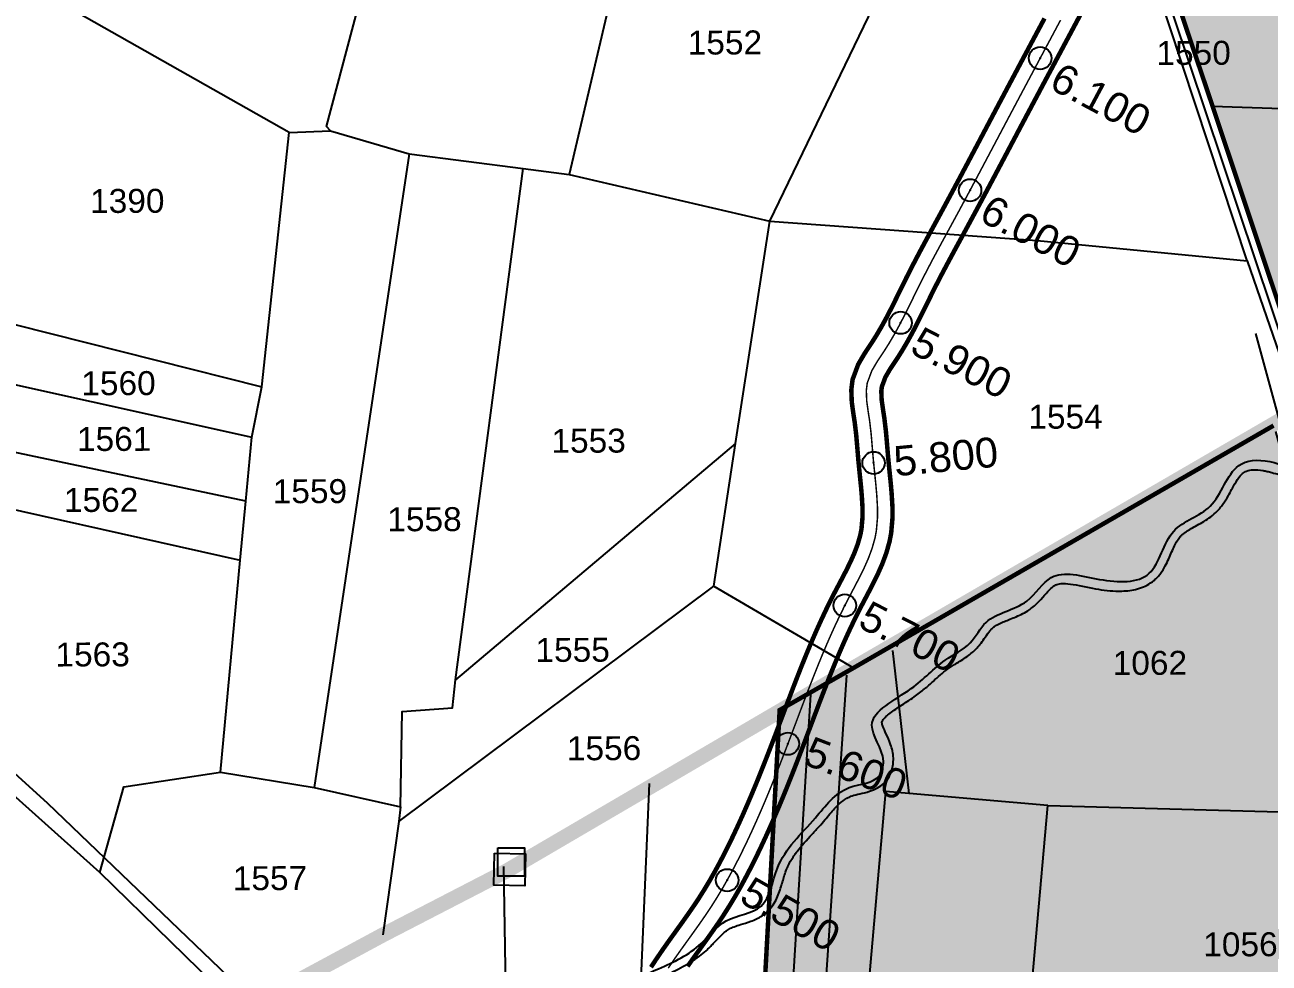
# Model space of a CAD drawing. Header units: inches. Extents: x 182366 to 215308, y 1619047 to 1632624.
# Drawn here: x 184680 to 185511, y 1623032 to 1623660 of the extents above; entities that cross this region are included whole.
import ezdxf
from ezdxf.enums import TextEntityAlignment as Align

# ---------------------------------------------------------------- set-up
doc = ezdxf.new("R2010")
doc.units = ezdxf.units.IN
doc.header["$MEASUREMENT"] = 0
doc.header["$PDMODE"] = 32
doc.header["$PDSIZE"] = 15
doc.linetypes.add('HIDDEN2', pattern=[0.1875, 0.125, -0.0625])
for name, color, linetype in [('BOUNDRY STONES', 240, 'Continuous'), ('CANAL1', 7, 'Continuous'), ('CSMark', 72, 'Continuous'), ('PLOT', 7, 'Continuous'), ('PLOT NO', 7, 'Continuous'), ('PLOTS', 7, 'Continuous'), ('PLOTS NO', 7, 'Continuous'), ('ROAD', 1, 'Continuous'), ('STREAM', 4, 'Continuous'), ('VILLAGE BOUNDARY', 5, 'Continuous'), ('VILLAGE BOUNDRY STONES', 1, 'Continuous'), ('WUA2', 3, 'Continuous')]:
    doc.layers.add(name, color=color, linetype=linetype)
doc.styles.get("Standard").update_dxf_attribs({"font": 'arial.ttf'})

msp = doc.modelspace()

# ---------------------------------------------------------------- hatches: boundary and pattern name
at = {"layer": 'PLOTS NO', "true_color": 0xcd6928}
h = msp.add_hatch(dxfattribs=at)
h.set_pattern_fill('ANSI31', color=32)
h.set_pattern_definition([(45, (0, 0), (-0.088388347648, 0.088388347648), [])])
h.paths.add_polyline_path([(185539.47, 1623407.46), (185473.45, 1623605.35), (185439.12, 1623707.35), (185432.11, 1623754.49), (185433.15, 1623860.73), (185432.55, 1623916.79), (185422.55, 1623975.79), (185411.11, 1623993.02), (185349.62, 1624085.64), (185114.02, 1624137.87), (185080.84, 1624146.79), (185131.04, 1624389.97), (184864.16, 1624438.48), (184874.79, 1624526.67), (184527.77, 1624681.72), (184554.72, 1624747.76), (184615.2, 1624880.84), (184676.76, 1625016.3), (184717.76, 1625068.84), (184934.71, 1625020.54), (184953.87, 1625150.48), (185015.38, 1625136.74), (185051.82, 1625128.6), (185080.79, 1625122.13), (185106.93, 1625116.29), (185130.18, 1625107.5), (185184.67, 1625097.78), (185214.95, 1625096.27), (185364.9, 1625088.82), (185365.54, 1625086.75), (185390.13, 1625058.36), (185412.61, 1624846.8), (185627.9, 1624818.59), (185600.05, 1624654.12), (185783, 1624546.45), (185870.81, 1624192.58), (185931.43, 1624111.63), (185934.13, 1624024.16), (185975.95, 1623908.02), (185988.78, 1623730.64), (185932.85, 1623735.59), (185917.37, 1623590.43), (185912.85, 1623472.77), (185648.78, 1623472.32)])
at = {"layer": 'PLOTS NO'}
h = msp.add_hatch(color=2, dxfattribs=at)
h.dxf.hatch_style = 1
h.paths.add_polyline_path([(185521.6, 1621807.88), (185438.39, 1621803.11), (185266.64, 1621730.19), (185267.74, 1621782.63), (185269.33, 1621813.59), (185271.94, 1621839.17), (185111.17, 1621844.76), (185111.93, 1621902.15), (185061.8, 1621896.58), (184997.16, 1621887.9), (184990.99, 1621921.51), (184991.58, 1621955.11), (185013.08, 1621954.44), (185038.24, 1621953.66), (185037.06, 1621989.02), (185037.33, 1622067.26), (185034.12, 1622223.46), (185056.11, 1622226.17), (185075.71, 1622319.53), (185083.65, 1622362.34), (185098.66, 1622409.74), (185099.1, 1622418.27), (185101.92, 1622426.8), (185119.15, 1622517.31), (185146.76, 1622608.85), (185150.48, 1622615.27), (185163.81, 1622827.96), (185184.14, 1623201.44), (185233.51, 1623229.61), (185514.25, 1623391.69), (185553.53, 1623284.1), (185857.13, 1623251.68), (185855.93, 1623151.73), (185584.39, 1623179.59), (185592.39, 1623131.5), (185895.14, 1623105.99), (185882.15, 1623005.03), (185867.3, 1622914.16), (185846.35, 1622860.55), (185784.4, 1622673.45), (185712.47, 1622680.68), (185712.41, 1622726.5), (185701.8, 1622728.65), (185625.37, 1622725.11), (185599.25, 1622636.38), (185570.68, 1622550.07), (185545.2, 1622475.89), (185496.57, 1622334.26), (185493.9, 1622319.88), (185490.45, 1622304.39), (185501.27, 1622191.95), (185502.24, 1622162.85), (185507.45, 1622103.99), (185506.01, 1622092.53), (185506.66, 1622076.07), (185505.81, 1622064.9), (185505.55, 1622053.62), (185504.47, 1622025.1), (185504.24, 1622003.94), (185504.01, 1621984.54), (185506.16, 1621958.09), (185510.5, 1621893), (185514.74, 1621853.92)])

# ---------------------------------------------------------------- linework, layer by layer
at = {"layer": 'BOUNDRY STONES'}
msp.add_lwpolyline([(184995.77, 1623109.25), (185013.58, 1623109.31), (185013.65, 1623090.35), (184995.83, 1623090.29)], close=True, dxfattribs=at)
at = {"layer": 'CANAL1', "color": 6, "linetype": 'ByBlock', "ltscale": 2, "const_width": 3}
for points in [[(185098.12, 1623029.47), (185101.37, 1623034.42), (185106.15, 1623041.44), (185110.31, 1623047.33), (185114.47, 1623053.12), (185118.59, 1623058.85), (185122.63, 1623064.54), (185126.57, 1623070.22), (185129.94, 1623075.28), (185134, 1623081.72), (185137.5, 1623087.59), (185140.9, 1623093.57), (185144.18, 1623099.63), (185147.37, 1623105.78), (185150.48, 1623111.99), (185153.23, 1623117.7), (185156.44, 1623124.58), (185159.32, 1623130.93), (185162.13, 1623137.33), (185164.89, 1623143.76), (185167.59, 1623150.22), (185170.24, 1623156.7), (185172.85, 1623163.22), (185175.42, 1623169.75), (185177.96, 1623176.3), (185180.48, 1623182.86), (185181.74, 1623186.19), (185185.45, 1623196.03), (185187.93, 1623202.62), (185190.43, 1623209.23), (185192.94, 1623215.85), (185195.5, 1623222.47), (185198.09, 1623229.1), (185200.75, 1623235.73), (185203.47, 1623242.36), (185206.28, 1623248.98), (185209.17, 1623255.6), (185212.17, 1623262.21), (185215.28, 1623268.8), (185218.51, 1623275.37), (185220.65, 1623279.57), (185225.26, 1623288.32), (185228.53, 1623294.6), (185231.55, 1623300.74), (185234.22, 1623306.77), (185236.42, 1623312.71), (185238.08, 1623318.64), (185238.83, 1623322.51), (185239.54, 1623330.64), (185239.5, 1623337.02), (185239.03, 1623344.87), (185238.53, 1623350.64), (185237.82, 1623357.63), (185237.1, 1623364.68), (185236.64, 1623369.61), (185235.88, 1623378.81), (185235.28, 1623385.66), (185234.28, 1623394.01), (185233.42, 1623399.52), (185232.35, 1623407.28), (185232.03, 1623415.61), (185232.87, 1623422.47), (185236.66, 1623432.65), (185240.86, 1623439.82), (185246.01, 1623447.59), (185248.76, 1623451.95), (185252.23, 1623457.86), (185255.51, 1623463.85), (185258.67, 1623469.95), (185261.75, 1623476.14), (185264.83, 1623482.42), (185268.94, 1623490.76), (185271.16, 1623495.14), (185274.43, 1623501.49), (185277.76, 1623507.81), (185281.13, 1623514.1), (185284.52, 1623520.37), (185287.92, 1623526.61), (185292.59, 1623535.2), (185294.68, 1623539.06), (185298.03, 1623545.28), (185301.37, 1623551.51), (185304.7, 1623557.74), (185308.01, 1623563.98), (185311.33, 1623570.22), (185314.63, 1623576.47), (185317.94, 1623582.71), (185321.24, 1623588.97), (185324.55, 1623595.22), (185327.78, 1623601.32), (185331.17, 1623607.73), (185334.5, 1623613.99), (185337.82, 1623620.24), (185341.15, 1623626.49), (185344.48, 1623632.75), (185347.81, 1623639), (185351.15, 1623645.24), (185354.48, 1623651.49), (185357.82, 1623657.74), (185361.15, 1623663.98)], [(185122.59, 1623030.04), (185126.6, 1623035.73), (185130.71, 1623041.45), (185134.85, 1623047.21), (185139.01, 1623053.05), (185143.12, 1623058.99), (185146.72, 1623064.41), (185151.04, 1623071.25), (185154.79, 1623077.53), (185158.39, 1623083.86), (185161.85, 1623090.26), (185165.2, 1623096.7), (185168.43, 1623103.18), (185171.3, 1623109.12), (185174.61, 1623116.22), (185177.58, 1623122.78), (185180.48, 1623129.36), (185183.3, 1623135.96), (185186.07, 1623142.58), (185188.78, 1623149.2), (185191.44, 1623155.83), (185194.05, 1623162.47), (185196.62, 1623169.1), (185199.16, 1623175.73), (185200.45, 1623179.11), (185204.16, 1623188.97), (185206.65, 1623195.57), (185209.13, 1623202.14), (185211.62, 1623208.7), (185214.14, 1623215.23), (185216.69, 1623221.73), (185219.28, 1623228.21), (185221.93, 1623234.66), (185224.65, 1623241.07), (185227.44, 1623247.46), (185230.32, 1623253.81), (185233.3, 1623260.12), (185236.39, 1623266.42), (185238.41, 1623270.37), (185242.98, 1623279.04), (185246.37, 1623285.56), (185249.68, 1623292.28), (185252.76, 1623299.26), (185255.45, 1623306.52), (185257.56, 1623314.03), (185258.67, 1623319.74), (185259.54, 1623329.83), (185259.5, 1623337.67), (185258.98, 1623346.35), (185258.44, 1623352.52), (185257.72, 1623359.64), (185257.01, 1623366.64), (185256.56, 1623371.37), (185255.81, 1623380.51), (185255.17, 1623387.72), (185254.1, 1623396.74), (185253.21, 1623402.43), (185252.3, 1623409.03), (185252.08, 1623414.77), (185252.44, 1623417.7), (185254.8, 1623424.05), (185257.83, 1623429.24), (185262.8, 1623436.72), (185265.84, 1623441.53), (185269.63, 1623447.99), (185273.17, 1623454.45), (185276.5, 1623460.89), (185279.68, 1623467.28), (185282.78, 1623473.6), (185286.84, 1623481.83), (185288.97, 1623486.05), (185292.16, 1623492.24), (185295.43, 1623498.43), (185298.74, 1623504.62), (185302.1, 1623510.83), (185305.49, 1623517.06), (185310.17, 1623525.66), (185312.27, 1623529.55), (185315.65, 1623535.81), (185319, 1623542.07), (185322.35, 1623548.33), (185325.68, 1623554.59), (185329, 1623560.85), (185332.31, 1623567.11), (185335.62, 1623573.37), (185338.92, 1623579.62), (185342.23, 1623585.87), (185345.45, 1623591.96), (185348.85, 1623598.37), (185352.16, 1623604.61), (185355.48, 1623610.85), (185358.8, 1623617.1), (185362.13, 1623623.34), (185365.46, 1623629.58), (185368.79, 1623635.83), (185372.12, 1623642.07), (185375.46, 1623648.32), (185378.79, 1623654.56), (185380.7, 1623658.13), (185385.46, 1623667.05)]]:
    msp.add_lwpolyline(points, dxfattribs=at)
at = {"layer": 'CANAL1', "color": 1, "linetype": 'HIDDEN2', "ltscale": 30, "const_width": 1}
msp.add_lwpolyline([(185109.68, 1623028.86), (185114.37, 1623035.74), (185118.46, 1623041.53), (185122.59, 1623047.28), (185126.72, 1623053.03), (185130.82, 1623058.79), (185134.84, 1623064.61), (185138.33, 1623069.84), (185142.52, 1623076.48), (185146.14, 1623082.56), (185149.64, 1623088.72), (185153.02, 1623094.95), (185156.29, 1623101.24), (185159.45, 1623107.58), (185162.27, 1623113.41), (185165.53, 1623120.4), (185168.45, 1623126.86), (185171.3, 1623133.35), (185174.1, 1623139.86), (185176.83, 1623146.4), (185179.51, 1623152.95), (185182.14, 1623159.52), (185184.73, 1623166.11), (185187.29, 1623172.7), (185189.82, 1623179.3), (185191.09, 1623182.65), (185194.81, 1623192.5), (185197.29, 1623199.09), (185199.78, 1623205.69), (185202.28, 1623212.27), (185204.82, 1623218.85), (185207.39, 1623225.42), (185210.02, 1623231.97), (185212.7, 1623238.51), (185215.46, 1623245.03), (185218.3, 1623251.53), (185221.24, 1623258.01), (185224.29, 1623264.46), (185227.45, 1623270.89), (185229.53, 1623274.97), (185234.12, 1623283.68), (185237.45, 1623290.08), (185240.62, 1623296.51), (185243.49, 1623303.01), (185245.93, 1623309.61), (185247.82, 1623316.34), (185248.75, 1623321.13), (185249.54, 1623330.23), (185249.5, 1623337.35), (185249.01, 1623345.61), (185248.48, 1623351.58), (185247.77, 1623358.64), (185247.05, 1623365.66), (185246.6, 1623370.49), (185245.84, 1623379.66), (185245.23, 1623386.69), (185244.19, 1623395.38), (185243.31, 1623400.97), (185242.32, 1623408.15), (185242.06, 1623415.19), (185242.66, 1623420.09), (185245.73, 1623428.35), (185249.35, 1623434.53), (185254.4, 1623442.16), (185257.3, 1623446.74), (185260.93, 1623452.92), (185264.34, 1623459.15), (185267.58, 1623465.42), (185270.72, 1623471.71), (185273.81, 1623478.01), (185277.89, 1623486.29), (185280.06, 1623490.59), (185283.3, 1623496.86), (185286.59, 1623503.12), (185289.94, 1623509.36), (185293.31, 1623515.6), (185296.7, 1623521.83), (185301.38, 1623530.43), (185303.48, 1623534.3), (185306.84, 1623540.55), (185310.19, 1623546.79), (185313.52, 1623553.04), (185316.85, 1623559.28), (185320.16, 1623565.54), (185323.47, 1623571.79), (185326.78, 1623578.04), (185330.08, 1623584.29), (185333.39, 1623590.55), (185336.61, 1623596.64), (185340.01, 1623603.05), (185343.33, 1623609.3), (185346.65, 1623615.55), (185349.98, 1623621.8), (185353.3, 1623628.04), (185356.64, 1623634.29), (185359.97, 1623640.54), (185363.3, 1623646.78), (185366.64, 1623653.03), (185369.97, 1623659.27), (185371.88, 1623662.84)], dxfattribs=at)
at = {"layer": 'CSMark'}
for p in [(185358.27, 1623637.36), (185311.38, 1623549.03), (185265.01, 1623460.45), (185246.96, 1623366.68), (185227.69, 1623271.35), (185189.67, 1623178.92), (185149.03, 1623087.64)]:
    msp.add_point(p, dxfattribs=at)
at = {"layer": 'PLOT'}
for points in [[(185515.52, 1623387.63), (185544.79, 1623282.52), (185581.35, 1623145.04), (185583.24, 1623131.52), (185632.52, 1622959.43), (185673.7, 1622848.42), (185689.23, 1622781.09), (185701.8, 1622728.65), (185625.37, 1622725.11), (185598.28, 1622723.28), (185510.26, 1622712.58), (185492.33, 1622711.79), (185465.11, 1622714.14), (185422.83, 1622718.89), (185413.43, 1622720.93), (185370.52, 1622728), (185325.6, 1622734.07), (185245.48, 1622749.44), (185220.8, 1622758.86), (185214.7, 1622759.7), (185197.73, 1622761.84), (185184.8, 1622762.89), (185177.59, 1622764.58), (185205.07, 1623211.74)], [(185363.38, 1623137.58), (185270.63, 1623145.61), (185259.8, 1623241.25)], [(185197.73, 1622761.84), (185228.99, 1623224.79)], [(185150.48, 1622615.27), (185163.81, 1622827.96), (185184.14, 1623201.44)], [(185096.92, 1623152.26), (185077.46, 1622698.17)], [(185270.63, 1623145.61), (185254.93, 1623147.03), (185220.8, 1622758.86)], [(185485.71, 1622951.6), (185420.44, 1622959.23), (185384.13, 1622959.6), (185347.82, 1622961.94), (185363.38, 1623137.58), (185583.24, 1623131.52)], [(184960.73, 1622791.77), (185002.35, 1622948.64), (184999.9, 1623096.9)]]:
    msp.add_lwpolyline(points, dxfattribs=at)
at = {"layer": 'PLOTS'}
for points in [[(184883.83, 1623588.71), (184881.37, 1623591.59), (184926.96, 1623763.95), (184945.7, 1623806.06), (184943.95, 1623890.05), (184979.19, 1624104.74), (185037.28, 1624088.72), (185049.88, 1624085.24), (185068.59, 1624080.08), (185080.84, 1624146.79), (185109.37, 1624276.76), (185131.04, 1624389.97), (185183.87, 1624381.39), (185192.56, 1624549.94), (185204.76, 1624581.84), (185244.22, 1624903.39), (185161.87, 1624918.56), (185184.67, 1625097.78), (185214.95, 1625096.27), (185364.97, 1625088.81)], [(185140.05, 1623284.2), (185154.61, 1623379.66), (185177.64, 1623528.34), (185284.49, 1623750.14), (185305.28, 1623793.31), (185296.46, 1623810.98), (185297.62, 1623867.55), (185411.11, 1623993.02), (185422.55, 1623975.79), (185871.19, 1623931.74), (185880.76, 1623948.17), (185975.95, 1623908.02), (186057.99, 1623910.19), (186063.6, 1623820.84), (186182.01, 1623817.12)], [(185094.35, 1623776.34), (185043.53, 1623559.55)], [(185434.29, 1623754.75), (185439.12, 1623707.35), (185473.45, 1623605.35), (185539.47, 1623407.46)], [(184856.27, 1623587.79), (184618.96, 1623722.18)], [(185496.52, 1623501.87), (185427.37, 1623711.75)], [(184058.42, 1623691.83), (184180.4, 1623635.2), (184270.68, 1623600.49), (184287.15, 1623588.37), (184429.55, 1623529.04), (184480.69, 1623507.73), (184626.05, 1623471.09), (184837.96, 1623417.68), (184856.27, 1623587.79), (184883.83, 1623588.71), (184936.62, 1623573.42), (185012.64, 1623563.56), (185043.53, 1623559.55), (185177.64, 1623528.34), (185356.17, 1623515.46), (185496.52, 1623501.87), (185530.98, 1623402.43)], [(185473.45, 1623605.35), (185917.37, 1623590.43)], [(184936.62, 1623573.42), (184873.12, 1623149.69)], [(184930.78, 1623136.61), (184931.79, 1623200.36), (184965.38, 1623202.89), (184967.42, 1623221.59), (185012.64, 1623563.56)], [(184824.68, 1623000.17), (184729.83, 1623092.72), (184587.92, 1623219.8), (184542.34, 1623227.64), (184480.05, 1623240.76), (184462.68, 1623212.41), (184400.32, 1623222.05), (184352.15, 1623310.72), (184287.2, 1623348.25), (184240.73, 1623416.92), (184234.18, 1623467.77), (184214.29, 1623476.38), (184187.29, 1623425), (184111.22, 1623452.14), (184054.81, 1623475.93), (184074.8, 1623518.5), (183985.56, 1623562.07)], [(184616.42, 1623431.64), (184831.36, 1623383.98)], [(184810.33, 1623159.99), (184823.63, 1623301.62), (184827.33, 1623341.13), (184831.36, 1623383.98), (184837.96, 1623417.68)], [(184827.33, 1623341.13), (184602.37, 1623388.69)], [(185154.61, 1623379.66), (184967.42, 1623221.59)], [(184610.63, 1623349.45), (184823.63, 1623301.62)], [(184929.69, 1623126.93), (185140.05, 1623284.2), (185233.51, 1623229.61)], [(184729.83, 1623092.72), (184745.74, 1623150.1), (184810.33, 1623159.99), (184873.12, 1623149.69), (184930.78, 1623136.61), (184929.69, 1623126.93), (184918.87, 1623051.02)]]:
    msp.add_lwpolyline(points, dxfattribs=at)
at = {"layer": 'ROAD'}
for p, q in [((184694.94, 1623139.01), (184590.52, 1623233.74)), ((184837.45, 1623002.43), (184694.94, 1623139.01))]:
    msp.add_line(p, q, dxfattribs=at)
for points in [[(185534.81, 1623404.87), (185436.21, 1623699.31)], [(184549.77, 1621554.78), (184689.14, 1621569.17), (184843.06, 1621589.18), (184916.96, 1621600.33), (185156.83, 1621676.97), (185396.21, 1621778.53), (185438.61, 1621795.08), (185529.05, 1621803.12), (185517.57, 1621949.22), (185507.78, 1622049.67), (185512.08, 1622148.91), (185496.15, 1622312.86), (185514.72, 1622366.62), (185589.92, 1622594.08), (185603.91, 1622633.34), (185704.32, 1622725.42), (185704.58, 1622740.53), (185656.1, 1622920.65), (185599.71, 1623095.83), (185502.34, 1623453.26)]]:
    msp.add_lwpolyline(points, dxfattribs=at)
at = {"layer": 'STREAM'}
msp.add_spline([(185073.86, 1623005.24), (185082.23, 1623016.38), (185103.19, 1623028.43), (185131.71, 1623045.26), (185148.34, 1623060.38), (185171.67, 1623070.33), (185182.6, 1623095.62), (185208.06, 1623129.42), (185230.64, 1623149.56), (185250.88, 1623157.66), (185253.45, 1623167.17), (185245.83, 1623191.35), (185272.09, 1623215.84), (185294.76, 1623234.69), (185311.41, 1623246.35), (185322.11, 1623260.09), (185349.3, 1623274.33), (185365.68, 1623290.07), (185397.93, 1623288.82), (185431.16, 1623292.88), (185447.5, 1623321.08), (185471.85, 1623337.79), (185491.04, 1623364.9), (185511.79, 1623367.56), (185530.46, 1623365.77), (185533.01, 1623379.73), (185563.59, 1623407.54), (185593.19, 1623424.56), (185608.28, 1623431.7), (185623.18, 1623448.17), (185641.96, 1623448.6), (185664.8, 1623454.11), (185678.87, 1623460.58)], degree=3, dxfattribs=at)
msp.add_open_spline([(185073.95, 1623005.32), (185073.95, 1623005.32), (185080.79, 1623005.29), (185082.46, 1623007.75), (185083.33, 1623008.97), (185084.78, 1623010.78), (185085.36, 1623011.44), (185086.41, 1623012.54), (185086.89, 1623012.99), (185087.93, 1623013.89), (185088.48, 1623014.32), (185090.23, 1623015.61), (185091.52, 1623016.43), (185096.34, 1623019.16), (185100.42, 1623020.9), (185109.12, 1623024.71), (185113.53, 1623026.7), (185122.25, 1623031.26), (185126.55, 1623033.84), (185132.1, 1623038.06), (185133.54, 1623039.24), (185135.81, 1623041.29), (185136.67, 1623042.11), (185138.28, 1623043.71), (185139.04, 1623044.51), (185141.26, 1623046.84), (185142.63, 1623048.32), (185145.02, 1623050.74), (185146.06, 1623051.73), (185147.82, 1623053.21), (185148.54, 1623053.76), (185149.71, 1623054.55), (185150.16, 1623054.83), (185151.53, 1623055.6), (185152.61, 1623056.09), (185155.07, 1623057.04), (185156.45, 1623057.49), (185160.08, 1623058.64), (185162.44, 1623059.34), (185167.37, 1623061.13), (185169.96, 1623062.23), (185173.37, 1623064.43), (185174.23, 1623065.06), (185175.82, 1623066.4), (185176.54, 1623067.09), (185177.85, 1623068.51), (185178.44, 1623069.25), (185180.09, 1623071.49), (185180.99, 1623073.03), (185183.24, 1623077.56), (185184.25, 1623080.54), (185186.02, 1623086.25), (185186.76, 1623088.98), (185187.89, 1623092.47), (185188.22, 1623093.46), (185189.01, 1623095.52), (185189.48, 1623096.61), (185190.53, 1623098.76), (185191.09, 1623099.81), (185192.92, 1623102.92), (185194.3, 1623104.94), (185198.75, 1623110.75), (185202.21, 1623114.5), (185207.46, 1623120.18), (185209.07, 1623121.93), (185211.91, 1623125.11), (185213.15, 1623126.55), (185215.49, 1623129.33), (185216.61, 1623130.7), (185219.85, 1623134.53), (185221.91, 1623136.83), (185225.65, 1623140.25), (185227.32, 1623141.52), (185229.7, 1623142.85), (185230.34, 1623143.17), (185231.53, 1623143.68), (185232.06, 1623143.88), (185234.09, 1623144.54), (185235.86, 1623144.96), (185239.79, 1623145.88), (185241.96, 1623146.37), (185245.98, 1623147.67), (185247.78, 1623148.36), (185251.08, 1623150.19), (185252.57, 1623151.22), (185254.67, 1623153.24), (185255.36, 1623154.03), (185256.62, 1623155.73), (185257.15, 1623156.6), (185258.89, 1623159.99), (185259.61, 1623162.6), (185260.1, 1623166.56), (185260.16, 1623167.9), (185260.06, 1623170.93), (185259.84, 1623172.57), (185259.19, 1623175.62), (185258.77, 1623177.06), (185257.41, 1623181.03), (185256.36, 1623183.35), (185254.47, 1623187.45), (185253.65, 1623189.23), (185252.82, 1623191.5), (185252.63, 1623192.22), (185252.5, 1623192.94), (185252.49, 1623193.12), (185252.49, 1623193.29), (185252.49, 1623193.33), (185252.51, 1623193.45), (185252.53, 1623193.53), (185252.62, 1623193.85), (185252.77, 1623194.21), (185253.42, 1623195.2), (185253.92, 1623195.83), (185255.27, 1623197.22), (185256.12, 1623197.98), (185259.21, 1623200.48), (185261.93, 1623202.31), (185267.81, 1623206.12), (185270.97, 1623208.1), (185275.29, 1623211.12), (185276.5, 1623212.02), (185278.78, 1623213.78), (185279.87, 1623214.67), (185283, 1623217.29), (185284.91, 1623219.01), (185288.39, 1623222.16), (185289.98, 1623223.61), (185293.16, 1623226.37), (185294.75, 1623227.67), (185297.2, 1623229.46), (185298.02, 1623230.03), (185299.83, 1623231.19), (185300.81, 1623231.79), (185304.16, 1623233.83), (185306.76, 1623235.35), (185310.56, 1623238.05), (185311.72, 1623238.93), (185313.66, 1623240.59), (185314.44, 1623241.31), (185315.88, 1623242.76), (185316.52, 1623243.47), (185317.7, 1623244.87), (185318.25, 1623245.56), (185319.79, 1623247.61), (185320.69, 1623248.92), (185322.67, 1623251.8), (185323.69, 1623253.28), (185325.17, 1623255.08), (185325.67, 1623255.63), (185326.62, 1623256.53), (185327.16, 1623256.96), (185329.24, 1623258.4), (185331.16, 1623259.36), (185335.72, 1623261.3), (185338.34, 1623262.27), (185343.97, 1623264.6), (185346.98, 1623265.97), (185350.88, 1623268.45), (185351.79, 1623269.08), (185355.06, 1623271.6), (185357.02, 1623273.58), (185360.49, 1623277.34), (185362, 1623279.12), (185364.74, 1623282.13), (185365.97, 1623283.33), (185367.37, 1623284.4), (185367.72, 1623284.64), (185368.47, 1623285.08), (185368.92, 1623285.28), (185369.96, 1623285.63), (185370.54, 1623285.77), (185372.68, 1623286.1), (185374.58, 1623286.11), (185379.05, 1623285.69), (185381.61, 1623285.25), (185387.17, 1623284.15), (185390.17, 1623283.5), (185395.83, 1623282.42), (185398.42, 1623282), (185403.62, 1623281.34), (185406.25, 1623281.11), (185412.42, 1623280.91), (185415.96, 1623281.05), (185422.96, 1623282.22), (185426.43, 1623283.25), (185431.33, 1623285.85), (185432.9, 1623286.89), (185435.19, 1623288.83), (185435.99, 1623289.6), (185437.43, 1623291.17), (185438.09, 1623291.98), (185439.91, 1623294.43), (185440.92, 1623296.11), (185443.54, 1623300.99), (185444.86, 1623304.17), (185447.41, 1623309.98), (185448.63, 1623312.62), (185450.56, 1623315.75), (185451.22, 1623316.66), (185452.3, 1623317.89), (185452.75, 1623318.34), (185453.78, 1623319.24), (185454.35, 1623319.7), (185456.9, 1623321.55), (185459.38, 1623322.94), (185464.98, 1623326), (185468.09, 1623327.67), (185472.72, 1623330.97), (185474.22, 1623332.17), (185476.58, 1623334.44), (185477.44, 1623335.37), (185479.01, 1623337.25), (185479.74, 1623338.2), (185481.78, 1623341.08), (185482.96, 1623343.01), (185485.58, 1623347.59), (185486.93, 1623350.18), (185489.51, 1623354.7), (185490.75, 1623356.62), (185492.5, 1623358.69), (185493.06, 1623359.25), (185494, 1623360.04), (185494.38, 1623360.31), (185495.25, 1623360.81), (185495.72, 1623361.04), (185497.48, 1623361.71), (185499.01, 1623362.03), (185502.7, 1623362.22), (185504.85, 1623362.07), (185508.08, 1623361.49), (185508.97, 1623361.3), (185510.9, 1623360.84), (185511.92, 1623360.57), (185514.6, 1623359.86), (185516.29, 1623359.4), (185519.51, 1623358.68), (185521.01, 1623358.39), (185523.86, 1623358.11), (185525.16, 1623358.07), (185527.71, 1623358.33), (185528.9, 1623358.56), (185531.42, 1623359.49), (185532.74, 1623360.22), (185534.59, 1623361.8), (185535.21, 1623362.48), (185536.21, 1623363.81), (185536.61, 1623364.48), (185537.63, 1623366.5), (185538.01, 1623367.76), (185538.54, 1623370.1), (185538.7, 1623371.18), (185538.93, 1623373.24), (185539, 1623374.22), (185539.17, 1623376.67), (185539.26, 1623378.06), (185539.44, 1623379.72), (185539.51, 1623380.17), (185539.65, 1623380.99), (185539.74, 1623381.38), (185540.03, 1623382.5), (185540.27, 1623383.2), (185541.16, 1623385.24), (185541.96, 1623386.48), (185544.06, 1623388.95), (185545.37, 1623390.16), (185548.48, 1623392.54), (185550.27, 1623393.71), (185555.28, 1623396.66), (185558.72, 1623398.41), (185563.64, 1623401.03), (185565.03, 1623401.78), (185567.79, 1623403.35), (185569.13, 1623404.14), (185573.03, 1623406.52), (185575.49, 1623408.1), (185580.1, 1623411.05), (185582.27, 1623412.42), (185586.16, 1623414.74), (185587.9, 1623415.71), (185591.12, 1623417.36), (185592.61, 1623418.05), (185594.74, 1623418.92), (185595.38, 1623419.17), (185596.75, 1623419.68), (185597.47, 1623419.94), (185599.74, 1623420.77), (185601.37, 1623421.36), (185604.37, 1623422.64), (185605.71, 1623423.26), (185608.46, 1623424.79), (185609.89, 1623425.7), (185611.93, 1623427.33), (185612.57, 1623427.89), (185613.74, 1623429.01), (185614.29, 1623429.58), (185615.84, 1623431.3), (185616.74, 1623432.44), (185618.9, 1623435.32), (185620.03, 1623436.99), (185622.08, 1623439.8), (185622.99, 1623440.93), (185624.05, 1623441.98), (185624.34, 1623442.22), (185624.73, 1623442.5), (185624.85, 1623442.58), (185625.03, 1623442.67), (185625.08, 1623442.7), (185625.27, 1623442.77), (185625.39, 1623442.8), (185625.83, 1623442.92), (185626.24, 1623442.99), (185627.81, 1623443.12), (185629.29, 1623443.09), (185632.78, 1623442.82), (185634.8, 1623442.59), (185638.04, 1623442.37), (185639.12, 1623442.31), (185641.34, 1623442.28), (185642.44, 1623442.31), (185645.69, 1623442.49), (185647.79, 1623442.76), (185655.52, 1623444.2), (185660.66, 1623446.09), (185668.1, 1623449.2), (185670.72, 1623450.38), (185675.82, 1623452.74), (185678.3, 1623453.92), (185682.33, 1623461.83)], degree=3, knots=[0, 0, 0, 0, 0.909021, 0.909021, 1.956011, 1.956011, 2.659434, 2.659434, 3.235033, 3.235033, 3.810632, 3.810632, 4.961831, 4.961831, 7.743513, 7.743513, 10.525196, 10.525196, 13.306878, 13.306878, 14.308517, 14.308517, 14.933248, 14.933248, 15.557979, 15.557979, 16.807441, 16.807441, 17.834783, 17.834783, 18.57276, 18.57276, 19.043572, 19.043572, 19.985197, 19.985197, 20.926821, 20.926821, 22.300359, 22.300359, 23.673896, 23.673896, 24.139622, 24.139622, 24.560861, 24.560861, 24.982101, 24.982101, 25.824581, 25.824581, 27.446219, 27.446219, 29.067858, 29.067858, 29.755092, 29.755092, 30.612675, 30.612675, 31.470259, 31.470259, 33.185425, 33.185425, 36.458946, 36.458946, 37.859489, 37.859489, 38.915388, 38.915388, 39.971287, 39.971287, 42.029504, 42.029504, 43.723589, 43.723589, 44.338573, 44.338573, 44.832763, 44.832763, 45.981665, 45.981665, 47.130566, 47.130566, 47.992515, 47.992515, 48.68863, 48.68863, 49.057672, 49.057672, 49.426714, 49.426714, 50.454338, 50.454338, 50.97618, 50.97618, 51.633004, 51.633004, 52.289829, 52.289829, 53.562483, 53.562483, 54.835138, 54.835138, 55.653743, 55.653743, 56.121714, 56.121714, 56.488476, 56.488476, 56.855237, 56.855237, 57.736344, 57.736344, 58.61745, 58.61745, 59.498557, 59.498557, 61.373469, 61.373469, 63.24838, 63.24838, 63.993834, 63.993834, 64.739288, 64.739288, 66.230197, 66.230197, 67.61912, 67.61912, 69.081815, 69.081815, 69.82688, 69.82688, 70.571946, 70.571946, 72.262655, 72.262655, 72.993836, 72.993836, 73.501523, 73.501523, 73.941111, 73.941111, 74.380699, 74.380699, 75.259876, 75.259876, 76.47735, 76.47735, 77.180626, 77.180626, 77.883902, 77.883902, 79.558262, 79.558262, 81.232622, 81.232622, 82.906982, 82.906982, 83.417468, 83.417468, 84.770106, 84.770106, 86.122744, 86.122744, 87.475381, 87.475381, 88.004787, 88.004787, 88.742949, 88.742949, 89.481112, 89.481112, 91.110359, 91.110359, 92.739607, 92.739607, 94.368854, 94.368854, 95.658312, 95.658312, 96.94777, 96.94777, 98.678042, 98.678042, 100.408313, 100.408313, 101.267831, 101.267831, 101.759913, 101.759913, 102.251996, 102.251996, 103.236161, 103.236161, 105.121939, 105.121939, 107.007718, 107.007718, 107.989357, 107.989357, 108.608524, 108.608524, 109.227691, 109.227691, 111.141709, 111.141709, 113.055727, 113.055727, 113.975405, 113.975405, 114.556115, 114.556115, 115.136826, 115.136826, 116.298246, 116.298246, 117.980645, 117.980645, 119.663044, 119.663044, 120.503002, 120.503002, 121.151878, 121.151878, 121.800755, 121.800755, 123.317257, 123.317257, 124.833759, 124.833759, 125.381913, 125.381913, 125.930067, 125.930067, 126.765747, 126.765747, 127.452837, 127.452837, 127.973582, 127.973582, 128.373712, 128.373712, 128.773842, 128.773842, 129.001521, 129.001521, 129.2292, 129.2292, 129.712524, 129.712524, 130.195848, 130.195848, 130.679172, 130.679172, 131.466514, 131.466514, 131.813173, 131.813173, 132.159833, 132.159833, 132.853151, 132.853151, 134.295073, 134.295073, 135.736994, 135.736994, 137.178916, 137.178916, 139.409197, 139.409197, 140.272052, 140.272052, 141.134907, 141.134907, 142.860618, 142.860618, 144.499124, 144.499124, 145.855457, 145.855457, 147.010194, 147.010194, 147.488839, 147.488839, 147.967484, 147.967484, 148.924774, 148.924774, 149.643793, 149.643793, 150.391377, 150.391377, 150.740708, 150.740708, 151.09004, 151.09004, 151.788702, 151.788702, 152.914681, 152.914681, 154.04066, 154.04066, 154.569175, 154.569175, 154.941053, 154.941053, 155.229427, 155.229427, 155.517801, 155.517801, 156.094549, 156.094549, 157.226582, 157.226582, 158.358616, 158.358616, 158.887102, 158.887102, 159.415588, 159.415588, 160.47256, 160.47256, 163.442563, 163.442563, 165.137516, 165.137516, 166.793479, 166.793479, 166.793479, 166.793479], dxfattribs=at)
at = {"layer": 'VILLAGE BOUNDARY', "linetype": 'HIDDEN2', "ltscale": 140}
for points in [[(186687.48, 1623150.02, 10, 10, 0), (186610.91, 1623197.43, 10, 10, 0), (186490.26, 1623284.9, 10, 10, 0), (186440.96, 1623320.63, 10, 10, 0), (186414.9, 1623321.67, 10, 10, 0), (186384.4, 1623351.33, 10, 10, 0), (186215.12, 1623395.88, 10, 10, 0), (186115.37, 1623425.92, 10, 10, 0), (186061.48, 1623442.15, 10, 10, 0), (186017.42, 1623455.43, 10, 10, 0), (185911.79, 1623472.94, 10, 10, 0), (185648.78, 1623472.32, 10, 10, 0), (185539.47, 1623407.46, 10, 10, 0), (185530.98, 1623402.43, 10, 10, 0), (185233.51, 1623229.61, 10, 10, 0), (185001.24, 1623093.61, 10, 10, 0), (184918.87, 1623051.02, 10, 10, 0), (184835.2, 1623005.85, 10, 10, 0), (184824.68, 1623000.17, 10, 10, 0), (184623.11, 1622888.02, 10, 10, 0)], [(184623.11, 1622888.02, 10, 10, 0), (184824.68, 1623000.17, 10, 10, 0), (184835.2, 1623005.85, 10, 10, 0), (184918.87, 1623051.02, 10, 10, 0), (185001.24, 1623093.61, 10, 10, 0), (185233.51, 1623229.61, 10, 10, 0), (185530.98, 1623402.43, 10, 10, 0), (185539.47, 1623407.46, 10, 10, 0), (185648.78, 1623472.32, 10, 10, 0), (185911.79, 1623472.94, 10, 10, 0), (186017.42, 1623455.43, 10, 10, 0), (186061.48, 1623442.15, 10, 10, 0), (186115.37, 1623425.92, 10, 10, 0), (186215.12, 1623395.88, 10, 10, 0), (186384.4, 1623351.33, 10, 10, 0), (186414.9, 1623321.67, 10, 10, 0), (186440.96, 1623320.63, 10, 10, 0), (186490.26, 1623284.9, 10, 10, 0), (186610.91, 1623197.43, 10, 10, 0), (186687.48, 1623150.02, 10, 10, 0)]]:
    msp.add_lwpolyline(points, format="xyseb", dxfattribs=at)
at = {"layer": 'VILLAGE BOUNDRY STONES'}
msp.add_lwpolyline([(184993.58, 1623105.64), (185014.25, 1623105.23), (185013.83, 1623083.96), (184993.15, 1623084.37)], close=True, dxfattribs=at)
at = {"layer": 'WUA2', "color": 5, "const_width": 3}
for points in [[(185539.47, 1623407.46), (185473.45, 1623605.35), (185439.12, 1623707.35)], [(185111.17, 1621844.76), (185111.93, 1621902.15), (185061.8, 1621896.58), (184997.16, 1621887.9), (184990.99, 1621921.51), (184991.58, 1621955.11), (185013.08, 1621954.44), (185038.24, 1621953.66), (185037.06, 1621989.02), (185037.33, 1622067.26), (185034.12, 1622223.46), (185056.11, 1622226.17), (185075.71, 1622319.53), (185083.65, 1622362.34), (185098.66, 1622409.74), (185099.1, 1622418.27), (185101.92, 1622426.8), (185119.15, 1622517.31), (185146.76, 1622608.85), (185150.48, 1622615.27), (185163.81, 1622827.96), (185184.14, 1623201.44), (185233.51, 1623229.61), (185514.25, 1623391.69)]]:
    msp.add_lwpolyline(points, dxfattribs=at)
at = {"layer": 'WUA2', "color": 15, "const_width": 3}
for points in [[(185539.47, 1623407.46), (185473.45, 1623605.35), (185439.12, 1623707.35)], [(185111.17, 1621844.76), (185111.93, 1621902.15), (185061.8, 1621896.58), (184997.16, 1621887.9), (184990.99, 1621921.51), (184991.58, 1621955.11), (185013.08, 1621954.44), (185038.24, 1621953.66), (185037.06, 1621989.02), (185037.33, 1622067.26), (185034.12, 1622223.46), (185056.11, 1622226.17), (185075.71, 1622319.53), (185083.65, 1622362.34), (185098.66, 1622409.74), (185099.1, 1622418.27), (185101.92, 1622426.8), (185119.15, 1622517.31), (185146.76, 1622608.85), (185150.48, 1622615.27), (185163.81, 1622827.96), (185184.14, 1623201.44), (185233.51, 1623229.61), (185514.25, 1623391.69)]]:
    msp.add_lwpolyline(points, dxfattribs=at)

# ---------------------------------------------------------------- texts
at = {"layer": 'CSMark', "color": 1}
for s, rotation, p in [('6.100', 331.91579, (185367.98, 1623626.47)), ('6.000', 331.9029, (185321.09, 1623538.14)), ('5.900', 332.63937, (185274.78, 1623449.68)), ('5.800', 5.39995, (185260.41, 1623367.72)), ('5.700', 332.98202, (185239.99, 1623266.36)), ('5.600', 339.04292, (185202.45, 1623174.98)), ('5.500', 330.40841, (185161.1, 1623082.21))]:
    msp.add_text(s, height=20, rotation=rotation, dxfattribs=at).set_placement(p, align=Align.MIDDLE_LEFT)
at = {"layer": 'PLOT NO'}
for s, p in [('1552', (185147.55, 1623647.86)), ('1550', (185460.82, 1623640.93)), ('1390', (184748.13, 1623541.94)), ('1560', (184742.24, 1623420.03)), ('1554', (185375.19, 1623397.65)), ('1561', (184739.34, 1623382.73)), ('1553', (185056.46, 1623381.56)), ('1559', (184870.19, 1623347.81)), ('1562', (184730.63, 1623341.96)), ('1558', (184946.74, 1623329.05)), ('1563', (184724.98, 1623238.63)), ('1555', (185045.78, 1623241.7)), ('1062', (185431.58, 1623232.98)), ('1556', (185066.76, 1623175.91)), ('1557', (184843.49, 1623089.02)), ('1056', (185492.11, 1623044.75))]:
    msp.add_text(s, height=16, rotation=0.18821, dxfattribs=at).set_placement(p, align=Align.MIDDLE_CENTER)

doc.saveas('drawing.dxf')
